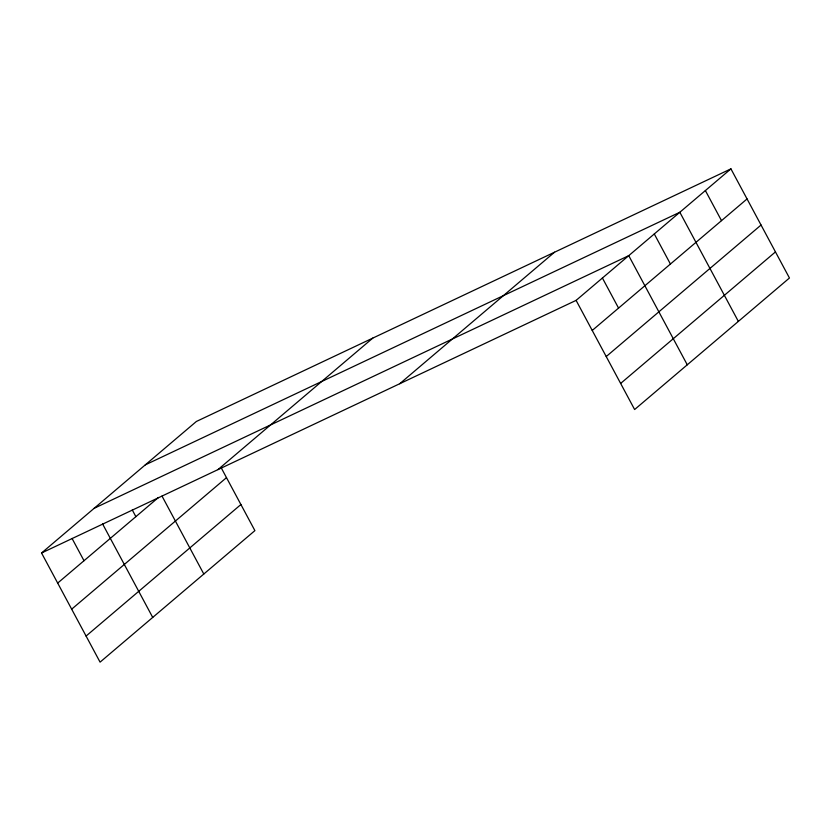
<?xml version="1.0" encoding="UTF-8"?>
<svg xmlns="http://www.w3.org/2000/svg" width="831" height="831" viewBox="0 0 831 831"><rect width="100%" height="100%" fill="white"/><g stroke="black" fill="none" stroke-linecap="round" stroke-linejoin="round"><path stroke-width="1.25" d="M221.015 467.438L254.899 530.625L100.073 662.141L41.55 552.999L196.376 421.473L730.927 168.859L789.45 278.001L634.624 409.527L576.101 300.375L730.927 168.859M57.682 583.082L158.461 497.468M217.951 469.629L372.776 338.113M71.674 609.175L226.489 477.648M86.081 636.058L240.907 504.531M399.701 383.745L554.526 252.219M592.233 330.458L747.059 198.941M606.225 356.551L761.051 225.035M620.643 383.434L775.458 251.907M145.28 464.872L679.831 212.258L738.364 321.41M94.194 508.281L628.745 255.657L687.268 364.809M41.55 552.999L576.101 300.375M705.384 190.559L721.505 220.641M654.288 233.958L670.42 264.04M602.423 278.021L618.555 308.104M162.014 496.097L203.803 574.024M132.285 509.974L135.869 516.664M102.556 523.873L152.717 617.423M72.048 538.436L84.004 560.717"/></g></svg>
